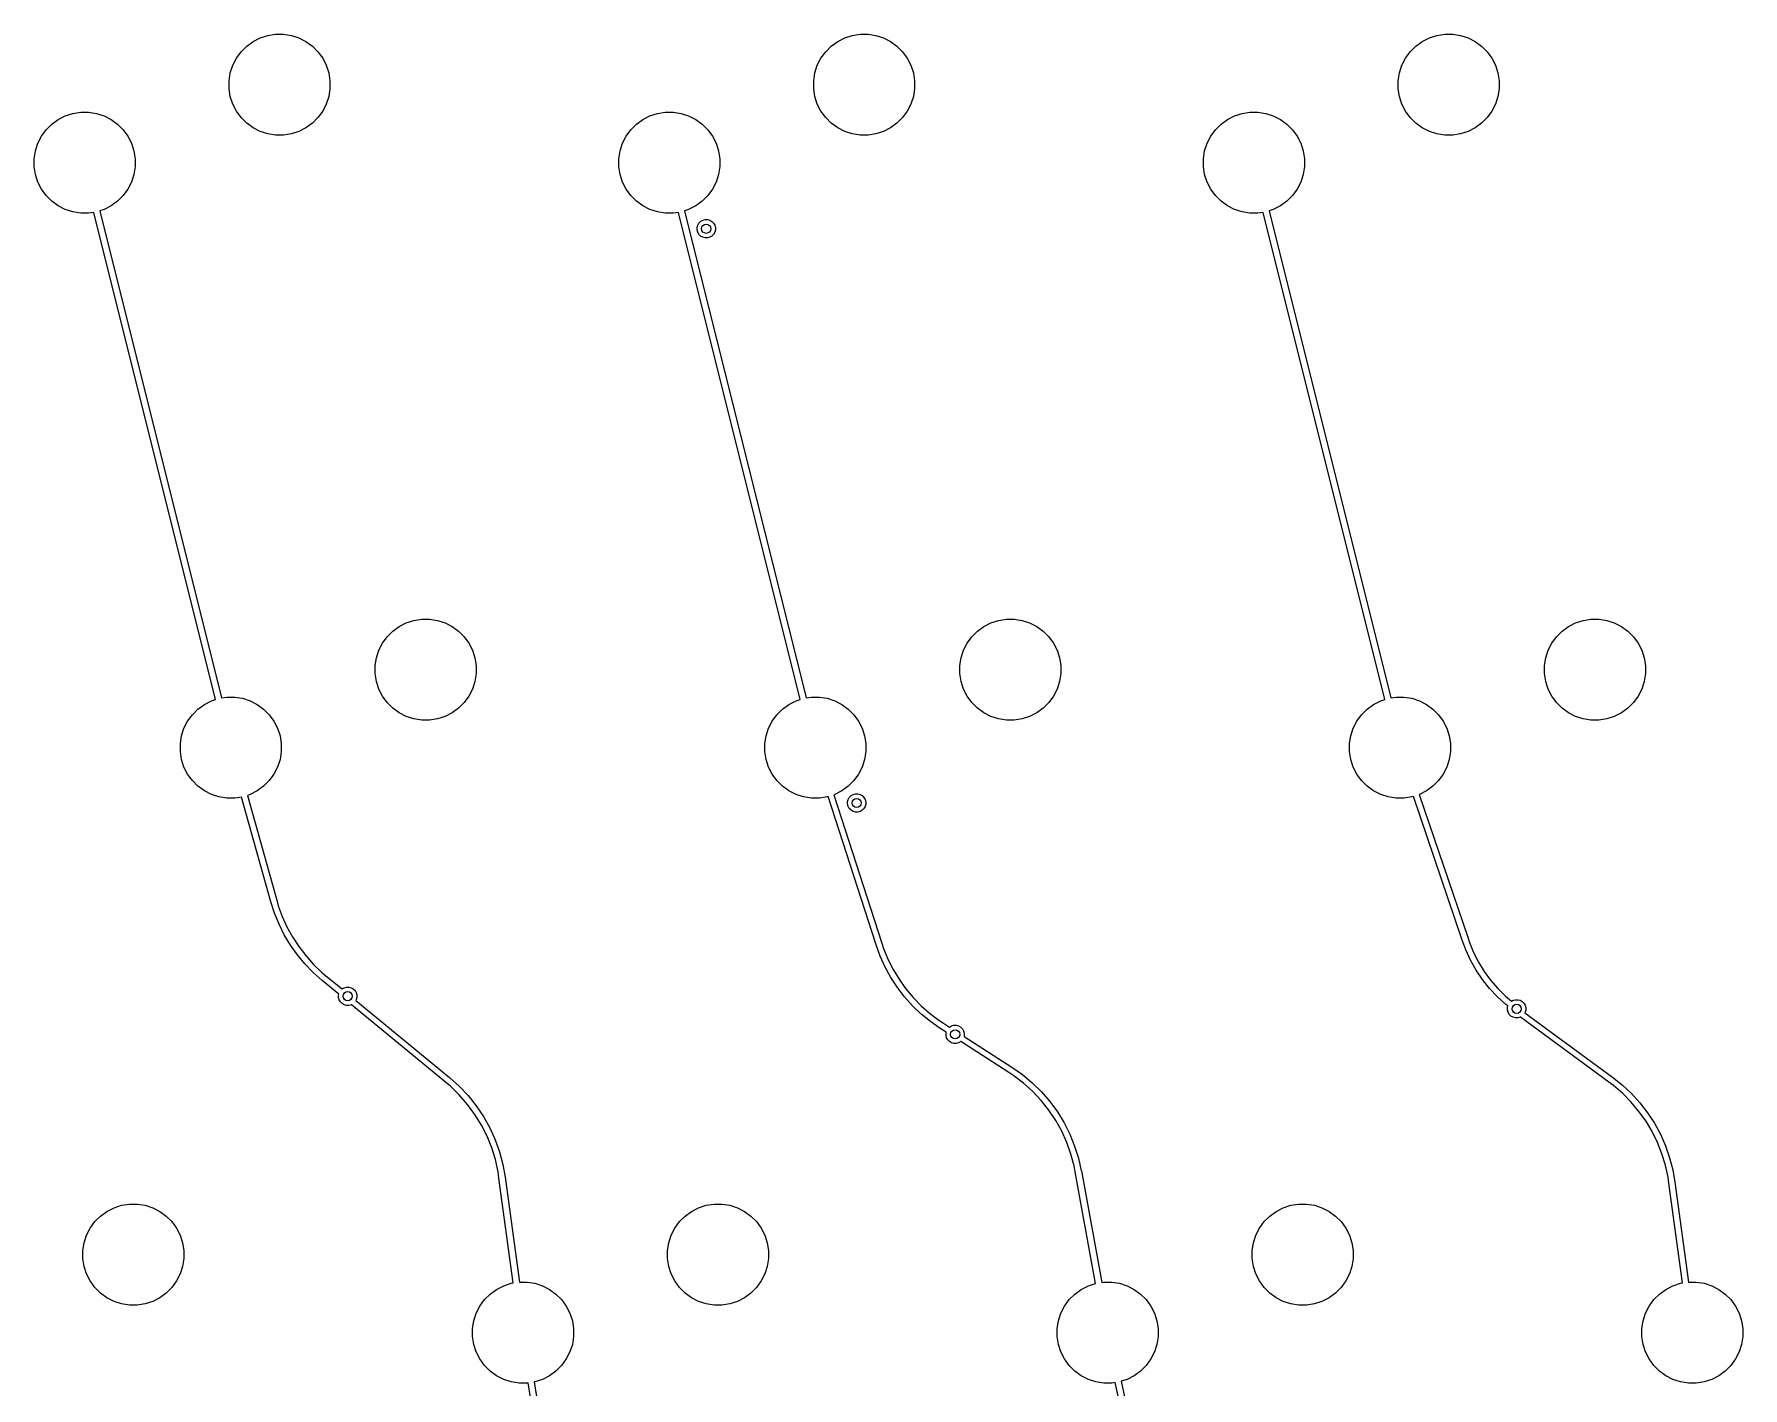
# Model space of a CAD drawing. Extents: x 4 to 18.4, y -7.3 to -2.9.
# Drawn here: x 5.504 to 7.696, y -5.033 to -3.298 of the extents above; entities that cross this region are included whole.
import ezdxf

# ---------------------------------------------------------------- set-up
doc = ezdxf.new("R2010")
doc.units = 0
doc.header["$MEASUREMENT"] = 0
doc.layers.add('BLACK', color=7, linetype='CONTINUOUS')

msp = doc.modelspace()

# ---------------------------------------------------------------- linework, layer by layer
at = {"layer": 'BLACK', "linetype": 'CONTINUOUS'}
for p, q in [((5.7766, -3.3131), (5.7848, -3.3071)), ((5.7848, -3.3071), (5.7939, -3.3025)), ((5.7939, -3.3025), (5.8036, -3.2993)), ((5.8036, -3.2993), (5.8137, -3.2977)), ((5.8137, -3.2977), (5.8238, -3.2977)), ((5.8238, -3.2977), (5.8339, -3.2993)), ((5.8339, -3.2993), (5.8436, -3.3025)), ((5.8436, -3.3025), (5.8527, -3.3071)), ((5.8527, -3.3071), (5.8609, -3.3131)), ((6.5266, -3.3131), (6.5348, -3.3071)), ((6.5348, -3.3071), (6.5439, -3.3025)), ((6.5439, -3.3025), (6.5536, -3.2993)), ((6.5536, -3.2993), (6.5637, -3.2977)), ((6.5637, -3.2977), (6.5738, -3.2977)), ((6.5738, -3.2977), (6.5839, -3.2993)), ((6.5839, -3.2993), (6.5936, -3.3025)), ((6.5936, -3.3025), (6.6027, -3.3071)), ((6.6027, -3.3071), (6.6109, -3.3131)), ((7.2766, -3.3131), (7.2848, -3.3071)), ((7.2848, -3.3071), (7.2939, -3.3025)), ((7.2939, -3.3025), (7.3036, -3.2993)), ((7.3036, -3.2993), (7.3137, -3.2977)), ((7.3137, -3.2977), (7.3238, -3.2977)), ((7.3238, -3.2977), (7.3339, -3.2993)), ((7.3339, -3.2993), (7.3436, -3.3025)), ((7.3436, -3.3025), (7.3527, -3.3071)), ((7.3527, -3.3071), (7.3609, -3.3131)), ((5.7587, -3.3376), (5.7634, -3.3286)), ((5.7634, -3.3286), (5.7694, -3.3203)), ((5.7694, -3.3203), (5.7766, -3.3131)), ((5.8609, -3.3131), (5.8681, -3.3203)), ((5.8681, -3.3203), (5.8741, -3.3286)), ((5.8741, -3.3286), (5.8788, -3.3376)), ((6.5087, -3.3376), (6.5134, -3.3286)), ((6.5134, -3.3286), (6.5194, -3.3203)), ((6.5194, -3.3203), (6.5266, -3.3131)), ((6.6109, -3.3131), (6.6181, -3.3203)), ((6.6181, -3.3203), (6.6241, -3.3286)), ((6.6241, -3.3286), (6.6288, -3.3376)), ((7.2587, -3.3376), (7.2634, -3.3286)), ((7.2634, -3.3286), (7.2694, -3.3203)), ((7.2694, -3.3203), (7.2766, -3.3131)), ((7.3609, -3.3131), (7.3681, -3.3203)), ((7.3681, -3.3203), (7.3741, -3.3286)), ((7.3741, -3.3286), (7.3788, -3.3376)), ((5.754, -3.3574), (5.7556, -3.3473)), ((5.7556, -3.3473), (5.7587, -3.3376)), ((5.8788, -3.3376), (5.8819, -3.3473)), ((5.8819, -3.3473), (5.8835, -3.3574)), ((6.504, -3.3574), (6.5056, -3.3473)), ((6.5056, -3.3473), (6.5087, -3.3376)), ((6.6288, -3.3376), (6.6319, -3.3473)), ((6.6319, -3.3473), (6.6335, -3.3574)), ((7.254, -3.3574), (7.2556, -3.3473)), ((7.2556, -3.3473), (7.2587, -3.3376)), ((7.3788, -3.3376), (7.3819, -3.3473)), ((7.3819, -3.3473), (7.3835, -3.3574)), ((5.754, -3.3676), (5.754, -3.3574)), ((5.7556, -3.3777), (5.754, -3.3676)), ((5.8835, -3.3676), (5.8819, -3.3777)), ((5.8835, -3.3574), (5.8835, -3.3676)), ((6.504, -3.3676), (6.504, -3.3574)), ((6.5056, -3.3777), (6.504, -3.3676)), ((6.6335, -3.3676), (6.6319, -3.3777)), ((6.6335, -3.3574), (6.6335, -3.3676)), ((7.254, -3.3676), (7.254, -3.3574)), ((7.2556, -3.3777), (7.254, -3.3676)), ((7.3835, -3.3676), (7.3819, -3.3777)), ((7.3835, -3.3574), (7.3835, -3.3676)), ((5.7587, -3.3874), (5.7556, -3.3777)), ((5.7634, -3.3964), (5.7587, -3.3874)), ((5.7694, -3.4047), (5.7634, -3.3964)), ((5.8741, -3.3964), (5.8681, -3.4047)), ((5.8788, -3.3874), (5.8741, -3.3964)), ((5.8819, -3.3777), (5.8788, -3.3874)), ((6.5087, -3.3874), (6.5056, -3.3777)), ((6.5134, -3.3964), (6.5087, -3.3874)), ((6.5194, -3.4047), (6.5134, -3.3964)), ((6.6241, -3.3964), (6.6181, -3.4047)), ((6.6288, -3.3874), (6.6241, -3.3964)), ((6.6319, -3.3777), (6.6288, -3.3874)), ((7.2587, -3.3874), (7.2556, -3.3777)), ((7.2634, -3.3964), (7.2587, -3.3874)), ((7.2694, -3.4047), (7.2634, -3.3964)), ((7.3741, -3.3964), (7.3681, -3.4047)), ((7.3788, -3.3874), (7.3741, -3.3964)), ((7.3819, -3.3777), (7.3788, -3.3874)), ((5.5194, -3.4203), (5.5266, -3.4131)), ((5.5266, -3.4131), (5.5348, -3.4071)), ((5.5348, -3.4071), (5.5439, -3.4025)), ((5.5439, -3.4025), (5.5536, -3.3993)), ((5.5536, -3.3993), (5.5637, -3.3977)), ((5.5637, -3.3977), (5.5738, -3.3977)), ((5.5738, -3.3977), (5.5839, -3.3993)), ((5.5839, -3.3993), (5.5936, -3.4025)), ((5.5936, -3.4025), (5.6027, -3.4071)), ((5.6027, -3.4071), (5.6109, -3.4131)), ((5.6109, -3.4131), (5.6181, -3.4203)), ((5.7766, -3.4119), (5.7694, -3.4047)), ((5.7848, -3.4179), (5.7766, -3.4119)), ((5.7939, -3.4225), (5.7848, -3.4179)), ((5.8527, -3.4179), (5.8436, -3.4225)), ((5.8609, -3.4119), (5.8527, -3.4179)), ((5.8681, -3.4047), (5.8609, -3.4119)), ((6.2694, -3.4203), (6.2766, -3.4131)), ((6.2766, -3.4131), (6.2848, -3.4071)), ((6.2848, -3.4071), (6.2939, -3.4025)), ((6.2939, -3.4025), (6.3036, -3.3993)), ((6.3036, -3.3993), (6.3137, -3.3977)), ((6.3137, -3.3977), (6.3238, -3.3977)), ((6.3238, -3.3977), (6.3339, -3.3993)), ((6.3339, -3.3993), (6.3436, -3.4025)), ((6.3436, -3.4025), (6.3527, -3.4071)), ((6.3527, -3.4071), (6.3609, -3.4131)), ((6.3609, -3.4131), (6.3681, -3.4203)), ((6.5266, -3.4119), (6.5194, -3.4047)), ((6.5348, -3.4179), (6.5266, -3.4119)), ((6.5439, -3.4225), (6.5348, -3.4179)), ((6.6027, -3.4179), (6.5936, -3.4225)), ((6.6109, -3.4119), (6.6027, -3.4179)), ((6.6181, -3.4047), (6.6109, -3.4119)), ((7.0194, -3.4203), (7.0266, -3.4131)), ((7.0266, -3.4131), (7.0348, -3.4071)), ((7.0348, -3.4071), (7.0439, -3.4025)), ((7.0439, -3.4025), (7.0536, -3.3993)), ((7.0536, -3.3993), (7.0637, -3.3977)), ((7.0637, -3.3977), (7.0738, -3.3977)), ((7.0738, -3.3977), (7.0839, -3.3993)), ((7.0839, -3.3993), (7.0936, -3.4025)), ((7.0936, -3.4025), (7.1027, -3.4071)), ((7.1027, -3.4071), (7.1109, -3.4131)), ((7.1109, -3.4131), (7.1181, -3.4203)), ((7.2766, -3.4119), (7.2694, -3.4047)), ((7.2848, -3.4179), (7.2766, -3.4119)), ((7.2939, -3.4225), (7.2848, -3.4179)), ((7.3527, -3.4179), (7.3436, -3.4225)), ((7.3609, -3.4119), (7.3527, -3.4179)), ((7.3681, -3.4047), (7.3609, -3.4119)), ((5.5056, -3.4473), (5.5087, -3.4376)), ((5.5087, -3.4376), (5.5134, -3.4286)), ((5.5134, -3.4286), (5.5194, -3.4203)), ((5.6181, -3.4203), (5.6241, -3.4286)), ((5.6241, -3.4286), (5.6288, -3.4376)), ((5.6288, -3.4376), (5.6319, -3.4473)), ((5.8036, -3.4257), (5.7939, -3.4225)), ((5.8137, -3.4273), (5.8036, -3.4257)), ((5.8238, -3.4273), (5.8137, -3.4273)), ((5.8339, -3.4257), (5.8238, -3.4273)), ((5.8436, -3.4225), (5.8339, -3.4257)), ((6.2556, -3.4473), (6.2587, -3.4376)), ((6.2587, -3.4376), (6.2634, -3.4286)), ((6.2634, -3.4286), (6.2694, -3.4203)), ((6.3681, -3.4203), (6.3741, -3.4286)), ((6.3741, -3.4286), (6.3788, -3.4376)), ((6.3788, -3.4376), (6.3819, -3.4473)), ((6.5536, -3.4257), (6.5439, -3.4225)), ((6.5637, -3.4273), (6.5536, -3.4257)), ((6.5738, -3.4273), (6.5637, -3.4273)), ((6.5839, -3.4257), (6.5738, -3.4273)), ((6.5936, -3.4225), (6.5839, -3.4257)), ((7.0056, -3.4473), (7.0087, -3.4376)), ((7.0087, -3.4376), (7.0134, -3.4286)), ((7.0134, -3.4286), (7.0194, -3.4203)), ((7.1181, -3.4203), (7.1241, -3.4286)), ((7.1241, -3.4286), (7.1288, -3.4376)), ((7.1288, -3.4376), (7.1319, -3.4473)), ((7.3036, -3.4257), (7.2939, -3.4225)), ((7.3137, -3.4273), (7.3036, -3.4257)), ((7.3238, -3.4273), (7.3137, -3.4273)), ((7.3339, -3.4257), (7.3238, -3.4273)), ((7.3436, -3.4225), (7.3339, -3.4257)), ((5.504, -3.4574), (5.5056, -3.4473)), ((5.504, -3.4676), (5.504, -3.4574)), ((5.6319, -3.4473), (5.6335, -3.4574)), ((5.6335, -3.4574), (5.6335, -3.4676)), ((6.254, -3.4574), (6.2556, -3.4473)), ((6.254, -3.4676), (6.254, -3.4574)), ((6.3819, -3.4473), (6.3835, -3.4574)), ((6.3835, -3.4574), (6.3835, -3.4676)), ((7.004, -3.4574), (7.0056, -3.4473)), ((7.004, -3.4676), (7.004, -3.4574)), ((7.1319, -3.4473), (7.1335, -3.4574)), ((7.1335, -3.4574), (7.1335, -3.4676)), ((5.5056, -3.4777), (5.504, -3.4676)), ((5.5087, -3.4874), (5.5056, -3.4777)), ((5.6319, -3.4777), (5.6288, -3.4874)), ((5.6335, -3.4676), (5.6319, -3.4777)), ((6.2556, -3.4777), (6.254, -3.4676)), ((6.2587, -3.4874), (6.2556, -3.4777)), ((6.3819, -3.4777), (6.3788, -3.4874)), ((6.3835, -3.4676), (6.3819, -3.4777)), ((7.0056, -3.4777), (7.004, -3.4676)), ((7.0087, -3.4874), (7.0056, -3.4777)), ((7.1319, -3.4777), (7.1288, -3.4874)), ((7.1335, -3.4676), (7.1319, -3.4777)), ((5.5134, -3.4964), (5.5087, -3.4874)), ((5.5194, -3.5047), (5.5134, -3.4964)), ((5.5266, -3.5119), (5.5194, -3.5047)), ((5.6181, -3.5047), (5.6109, -3.5119)), ((5.6241, -3.4964), (5.6181, -3.5047)), ((5.6288, -3.4874), (5.6241, -3.4964)), ((6.2634, -3.4964), (6.2587, -3.4874)), ((6.2694, -3.5047), (6.2634, -3.4964)), ((6.2766, -3.5119), (6.2694, -3.5047)), ((6.3681, -3.5047), (6.3609, -3.5119)), ((6.3741, -3.4964), (6.3681, -3.5047)), ((6.3788, -3.4874), (6.3741, -3.4964)), ((7.0134, -3.4964), (7.0087, -3.4874)), ((7.0194, -3.5047), (7.0134, -3.4964)), ((7.0266, -3.5119), (7.0194, -3.5047)), ((7.1181, -3.5047), (7.1109, -3.5119)), ((7.1241, -3.4964), (7.1181, -3.5047)), ((7.1288, -3.4874), (7.1241, -3.4964)), ((5.5348, -3.5179), (5.5266, -3.5119)), ((5.5439, -3.5225), (5.5348, -3.5179)), ((5.5536, -3.5257), (5.5439, -3.5225)), ((5.5637, -3.5273), (5.5536, -3.5257)), ((5.5738, -3.5273), (5.5637, -3.5273)), ((5.5806, -3.5262), (5.5738, -3.5273)), ((5.7368, -4.1507), (5.5806, -3.5262)), ((5.5936, -3.5225), (5.5882, -3.5243)), ((5.5882, -3.5243), (5.7444, -4.1488)), ((5.6027, -3.5179), (5.5936, -3.5225)), ((5.6109, -3.5119), (5.6027, -3.5179)), ((6.2848, -3.5179), (6.2766, -3.5119)), ((6.2939, -3.5225), (6.2848, -3.5179)), ((6.3036, -3.5257), (6.2939, -3.5225)), ((6.3137, -3.5273), (6.3036, -3.5257)), ((6.3238, -3.5273), (6.3137, -3.5273)), ((6.3306, -3.5262), (6.3238, -3.5273)), ((6.4868, -4.1507), (6.3306, -3.5262)), ((6.3436, -3.5225), (6.3382, -3.5243)), ((6.3382, -3.5243), (6.4944, -4.1488)), ((6.3527, -3.5179), (6.3436, -3.5225)), ((6.3609, -3.5119), (6.3527, -3.5179)), ((7.0348, -3.5179), (7.0266, -3.5119)), ((7.0439, -3.5225), (7.0348, -3.5179)), ((7.0536, -3.5257), (7.0439, -3.5225)), ((7.0637, -3.5273), (7.0536, -3.5257)), ((7.0738, -3.5273), (7.0637, -3.5273)), ((7.0806, -3.5262), (7.0738, -3.5273)), ((7.2368, -4.1507), (7.0806, -3.5262)), ((7.0936, -3.5225), (7.0882, -3.5243)), ((7.0882, -3.5243), (7.2444, -4.1488)), ((7.1027, -3.5179), (7.0936, -3.5225)), ((7.1109, -3.5119), (7.1027, -3.5179)), ((6.3544, -3.5457), (6.3552, -3.5427)), ((6.3544, -3.5488), (6.3544, -3.5457)), ((6.3552, -3.5518), (6.3544, -3.5488)), ((6.3552, -3.5427), (6.3568, -3.5401)), ((6.3568, -3.5401), (6.359, -3.5379)), ((6.359, -3.5379), (6.3616, -3.5363)), ((6.3616, -3.5363), (6.3646, -3.5355)), ((6.3646, -3.5355), (6.3677, -3.5355)), ((6.3677, -3.5355), (6.3707, -3.5363)), ((6.3707, -3.5363), (6.3733, -3.5379)), ((6.3733, -3.5379), (6.3755, -3.5401)), ((6.3755, -3.5401), (6.3771, -3.5427)), ((6.3771, -3.5427), (6.3779, -3.5457)), ((6.3779, -3.5488), (6.3771, -3.5518)), ((6.3779, -3.5457), (6.3779, -3.5488)), ((6.3568, -3.5544), (6.3552, -3.5518)), ((6.359, -3.5566), (6.3568, -3.5544)), ((6.3616, -3.5582), (6.359, -3.5566)), ((6.3646, -3.559), (6.3616, -3.5582)), ((6.3677, -3.559), (6.3646, -3.559)), ((6.3707, -3.5582), (6.3677, -3.559)), ((6.3733, -3.5566), (6.3707, -3.5582)), ((6.3755, -3.5544), (6.3733, -3.5566)), ((6.3771, -3.5518), (6.3755, -3.5544)), ((5.9723, -4.0571), (5.9814, -4.0525)), ((5.9814, -4.0525), (5.9911, -4.0493)), ((5.9911, -4.0493), (6.0012, -4.0477)), ((6.0012, -4.0477), (6.0113, -4.0477)), ((6.0113, -4.0477), (6.0214, -4.0493)), ((6.0214, -4.0493), (6.0311, -4.0525)), ((6.0311, -4.0525), (6.0402, -4.0571)), ((6.7223, -4.0571), (6.7314, -4.0525)), ((6.7314, -4.0525), (6.7411, -4.0493)), ((6.7411, -4.0493), (6.7512, -4.0477)), ((6.7512, -4.0477), (6.7613, -4.0477)), ((6.7613, -4.0477), (6.7714, -4.0493)), ((6.7714, -4.0493), (6.7811, -4.0525)), ((6.7811, -4.0525), (6.7902, -4.0571)), ((7.4723, -4.0571), (7.4814, -4.0525)), ((7.4814, -4.0525), (7.4911, -4.0493)), ((7.4911, -4.0493), (7.5012, -4.0477)), ((7.5012, -4.0477), (7.5113, -4.0477)), ((7.5113, -4.0477), (7.5214, -4.0493)), ((7.5214, -4.0493), (7.5311, -4.0525)), ((7.5311, -4.0525), (7.5402, -4.0571)), ((5.9509, -4.0786), (5.9569, -4.0703)), ((5.9569, -4.0703), (5.9641, -4.0631)), ((5.9641, -4.0631), (5.9723, -4.0571)), ((6.0402, -4.0571), (6.0484, -4.0631)), ((6.0484, -4.0631), (6.0556, -4.0703)), ((6.0556, -4.0703), (6.0616, -4.0786)), ((6.7009, -4.0786), (6.7069, -4.0703)), ((6.7069, -4.0703), (6.7141, -4.0631)), ((6.7141, -4.0631), (6.7223, -4.0571)), ((6.7902, -4.0571), (6.7984, -4.0631)), ((6.7984, -4.0631), (6.8056, -4.0703)), ((6.8056, -4.0703), (6.8116, -4.0786)), ((7.4509, -4.0786), (7.4569, -4.0703)), ((7.4569, -4.0703), (7.4641, -4.0631)), ((7.4641, -4.0631), (7.4723, -4.0571)), ((7.5402, -4.0571), (7.5484, -4.0631)), ((7.5484, -4.0631), (7.5556, -4.0703)), ((7.5556, -4.0703), (7.5616, -4.0786)), ((5.9415, -4.1074), (5.9431, -4.0973)), ((5.9431, -4.0973), (5.9462, -4.0876)), ((5.9462, -4.0876), (5.9509, -4.0786)), ((6.0616, -4.0786), (6.0663, -4.0876)), ((6.0663, -4.0876), (6.0694, -4.0973)), ((6.0694, -4.0973), (6.071, -4.1074)), ((6.6915, -4.1074), (6.6931, -4.0973)), ((6.6931, -4.0973), (6.6962, -4.0876)), ((6.6962, -4.0876), (6.7009, -4.0786)), ((6.8116, -4.0786), (6.8163, -4.0876)), ((6.8163, -4.0876), (6.8194, -4.0973)), ((6.8194, -4.0973), (6.821, -4.1074)), ((7.4415, -4.1074), (7.4431, -4.0973)), ((7.4431, -4.0973), (7.4462, -4.0876)), ((7.4462, -4.0876), (7.4509, -4.0786)), ((7.5616, -4.0786), (7.5663, -4.0876)), ((7.5663, -4.0876), (7.5694, -4.0973)), ((7.5694, -4.0973), (7.571, -4.1074)), ((5.9415, -4.1176), (5.9415, -4.1074)), ((5.9431, -4.1277), (5.9415, -4.1176)), ((6.071, -4.1176), (6.0694, -4.1277)), ((6.071, -4.1074), (6.071, -4.1176)), ((6.6915, -4.1176), (6.6915, -4.1074)), ((6.6931, -4.1277), (6.6915, -4.1176)), ((6.821, -4.1176), (6.8194, -4.1277)), ((6.821, -4.1074), (6.821, -4.1176)), ((7.4415, -4.1176), (7.4415, -4.1074)), ((7.4431, -4.1277), (7.4415, -4.1176)), ((7.571, -4.1176), (7.5694, -4.1277)), ((7.571, -4.1074), (7.571, -4.1176)), ((5.9462, -4.1374), (5.9431, -4.1277)), ((5.9509, -4.1464), (5.9462, -4.1374)), ((6.0663, -4.1374), (6.0616, -4.1464)), ((6.0694, -4.1277), (6.0663, -4.1374)), ((6.6962, -4.1374), (6.6931, -4.1277)), ((6.7009, -4.1464), (6.6962, -4.1374)), ((6.8163, -4.1374), (6.8116, -4.1464)), ((6.8194, -4.1277), (6.8163, -4.1374)), ((7.4462, -4.1374), (7.4431, -4.1277)), ((7.4509, -4.1464), (7.4462, -4.1374)), ((7.5663, -4.1374), (7.5616, -4.1464)), ((7.5694, -4.1277), (7.5663, -4.1374)), ((5.7069, -4.1703), (5.7141, -4.1631)), ((5.7141, -4.1631), (5.7223, -4.1571)), ((5.7223, -4.1571), (5.7314, -4.1525)), ((5.7314, -4.1525), (5.7368, -4.1507)), ((5.7444, -4.1488), (5.7512, -4.1477)), ((5.7512, -4.1477), (5.7613, -4.1477)), ((5.7613, -4.1477), (5.7714, -4.1493)), ((5.7714, -4.1493), (5.7811, -4.1525)), ((5.7811, -4.1525), (5.7902, -4.1571)), ((5.7902, -4.1571), (5.7984, -4.1631)), ((5.7984, -4.1631), (5.8056, -4.1703)), ((5.9569, -4.1547), (5.9509, -4.1464)), ((5.9641, -4.1619), (5.9569, -4.1547)), ((5.9723, -4.1679), (5.9641, -4.1619)), ((6.0484, -4.1619), (6.0402, -4.1679)), ((6.0556, -4.1547), (6.0484, -4.1619)), ((6.0616, -4.1464), (6.0556, -4.1547)), ((6.4569, -4.1703), (6.4641, -4.1631)), ((6.4641, -4.1631), (6.4723, -4.1571)), ((6.4723, -4.1571), (6.4814, -4.1525)), ((6.4814, -4.1525), (6.4868, -4.1507)), ((6.4944, -4.1488), (6.5012, -4.1477)), ((6.5012, -4.1477), (6.5113, -4.1477)), ((6.5113, -4.1477), (6.5214, -4.1493)), ((6.5214, -4.1493), (6.5311, -4.1525)), ((6.5311, -4.1525), (6.5402, -4.1571)), ((6.5402, -4.1571), (6.5484, -4.1631)), ((6.5484, -4.1631), (6.5556, -4.1703)), ((6.7069, -4.1547), (6.7009, -4.1464)), ((6.7141, -4.1619), (6.7069, -4.1547)), ((6.7223, -4.1679), (6.7141, -4.1619)), ((6.7984, -4.1619), (6.7902, -4.1679)), ((6.8056, -4.1547), (6.7984, -4.1619)), ((6.8116, -4.1464), (6.8056, -4.1547)), ((7.2069, -4.1703), (7.2141, -4.1631)), ((7.2141, -4.1631), (7.2223, -4.1571)), ((7.2223, -4.1571), (7.2314, -4.1525)), ((7.2314, -4.1525), (7.2368, -4.1507)), ((7.2444, -4.1488), (7.2512, -4.1477)), ((7.2512, -4.1477), (7.2613, -4.1477)), ((7.2613, -4.1477), (7.2714, -4.1493)), ((7.2714, -4.1493), (7.2811, -4.1525)), ((7.2811, -4.1525), (7.2902, -4.1571)), ((7.2902, -4.1571), (7.2984, -4.1631)), ((7.2984, -4.1631), (7.3056, -4.1703)), ((7.4569, -4.1547), (7.4509, -4.1464)), ((7.4641, -4.1619), (7.4569, -4.1547)), ((7.4723, -4.1679), (7.4641, -4.1619)), ((7.5484, -4.1619), (7.5402, -4.1679)), ((7.5556, -4.1547), (7.5484, -4.1619)), ((7.5616, -4.1464), (7.5556, -4.1547)), ((5.6962, -4.1876), (5.7009, -4.1786)), ((5.7009, -4.1786), (5.7069, -4.1703)), ((5.8056, -4.1703), (5.8116, -4.1786)), ((5.8116, -4.1786), (5.8163, -4.1876)), ((5.9814, -4.1725), (5.9723, -4.1679)), ((5.9911, -4.1757), (5.9814, -4.1725)), ((6.0012, -4.1773), (5.9911, -4.1757)), ((6.0113, -4.1773), (6.0012, -4.1773)), ((6.0214, -4.1757), (6.0113, -4.1773)), ((6.0311, -4.1725), (6.0214, -4.1757)), ((6.0402, -4.1679), (6.0311, -4.1725)), ((6.4462, -4.1876), (6.4509, -4.1786)), ((6.4509, -4.1786), (6.4569, -4.1703)), ((6.5556, -4.1703), (6.5616, -4.1786)), ((6.5616, -4.1786), (6.5663, -4.1876)), ((6.7314, -4.1725), (6.7223, -4.1679)), ((6.7411, -4.1757), (6.7314, -4.1725)), ((6.7512, -4.1773), (6.7411, -4.1757)), ((6.7613, -4.1773), (6.7512, -4.1773)), ((6.7714, -4.1757), (6.7613, -4.1773)), ((6.7811, -4.1725), (6.7714, -4.1757)), ((6.7902, -4.1679), (6.7811, -4.1725)), ((7.1962, -4.1876), (7.2009, -4.1786)), ((7.2009, -4.1786), (7.2069, -4.1703)), ((7.3056, -4.1703), (7.3116, -4.1786)), ((7.3116, -4.1786), (7.3163, -4.1876)), ((7.4814, -4.1725), (7.4723, -4.1679)), ((7.4911, -4.1757), (7.4814, -4.1725)), ((7.5012, -4.1773), (7.4911, -4.1757)), ((7.5113, -4.1773), (7.5012, -4.1773)), ((7.5214, -4.1757), (7.5113, -4.1773)), ((7.5311, -4.1725), (7.5214, -4.1757)), ((7.5402, -4.1679), (7.5311, -4.1725)), ((5.6915, -4.2074), (5.6931, -4.1973)), ((5.6915, -4.2176), (5.6915, -4.2074)), ((5.6931, -4.1973), (5.6962, -4.1876)), ((5.8163, -4.1876), (5.8194, -4.1973)), ((5.8194, -4.1973), (5.821, -4.2074)), ((5.821, -4.2074), (5.821, -4.2176)), ((6.4415, -4.2074), (6.4431, -4.1973)), ((6.4415, -4.2176), (6.4415, -4.2074)), ((6.4431, -4.1973), (6.4462, -4.1876)), ((6.5663, -4.1876), (6.5694, -4.1973)), ((6.5694, -4.1973), (6.571, -4.2074)), ((6.571, -4.2074), (6.571, -4.2176)), ((7.1915, -4.2074), (7.1931, -4.1973)), ((7.1915, -4.2176), (7.1915, -4.2074)), ((7.1931, -4.1973), (7.1962, -4.1876)), ((7.3163, -4.1876), (7.3194, -4.1973)), ((7.3194, -4.1973), (7.321, -4.2074)), ((7.321, -4.2074), (7.321, -4.2176)), ((5.6931, -4.2277), (5.6915, -4.2176)), ((5.6962, -4.2374), (5.6931, -4.2277)), ((5.8194, -4.2277), (5.8163, -4.2374)), ((5.821, -4.2176), (5.8194, -4.2277)), ((6.4431, -4.2277), (6.4415, -4.2176)), ((6.4462, -4.2374), (6.4431, -4.2277)), ((6.5694, -4.2277), (6.5663, -4.2374)), ((6.571, -4.2176), (6.5694, -4.2277)), ((7.1931, -4.2277), (7.1915, -4.2176)), ((7.1962, -4.2374), (7.1931, -4.2277)), ((7.3194, -4.2277), (7.3163, -4.2374)), ((7.321, -4.2176), (7.3194, -4.2277)), ((5.7009, -4.2464), (5.6962, -4.2374)), ((5.7069, -4.2547), (5.7009, -4.2464)), ((5.8116, -4.2464), (5.8056, -4.2547)), ((5.8163, -4.2374), (5.8116, -4.2464)), ((6.4509, -4.2464), (6.4462, -4.2374)), ((6.4569, -4.2547), (6.4509, -4.2464)), ((6.5616, -4.2464), (6.5556, -4.2547)), ((6.5663, -4.2374), (6.5616, -4.2464)), ((7.2009, -4.2464), (7.1962, -4.2374)), ((7.2069, -4.2547), (7.2009, -4.2464)), ((7.3116, -4.2464), (7.3056, -4.2547)), ((7.3163, -4.2374), (7.3116, -4.2464)), ((5.7141, -4.2619), (5.7069, -4.2547)), ((5.7223, -4.2679), (5.7141, -4.2619)), ((5.7314, -4.2725), (5.7223, -4.2679)), ((5.7411, -4.2757), (5.7314, -4.2725)), ((5.7811, -4.2725), (5.7775, -4.2737)), ((5.7775, -4.2737), (5.8152, -4.4082)), ((5.7902, -4.2679), (5.7811, -4.2725)), ((5.7984, -4.2619), (5.7902, -4.2679)), ((5.8056, -4.2547), (5.7984, -4.2619)), ((6.4641, -4.2619), (6.4569, -4.2547)), ((6.4723, -4.2679), (6.4641, -4.2619)), ((6.4814, -4.2725), (6.4723, -4.2679)), ((6.4911, -4.2757), (6.4814, -4.2725)), ((6.5311, -4.2725), (6.5299, -4.2729)), ((6.5299, -4.2729), (6.5915, -4.4631)), ((6.5402, -4.2679), (6.5311, -4.2725)), ((6.5484, -4.2619), (6.5402, -4.2679)), ((6.5556, -4.2547), (6.5484, -4.2619)), ((6.5497, -4.2763), (6.5519, -4.2741)), ((6.5519, -4.2741), (6.5545, -4.2726)), ((6.5545, -4.2726), (6.5575, -4.2718)), ((6.5575, -4.2718), (6.5606, -4.2718)), ((6.5606, -4.2718), (6.5636, -4.2726)), ((6.5636, -4.2726), (6.5662, -4.2741)), ((6.5662, -4.2741), (6.5684, -4.2763)), ((7.2141, -4.2619), (7.2069, -4.2547)), ((7.2223, -4.2679), (7.2141, -4.2619)), ((7.2314, -4.2725), (7.2223, -4.2679)), ((7.2411, -4.2757), (7.2314, -4.2725)), ((7.2811, -4.2725), (7.2809, -4.2726)), ((7.2809, -4.2726), (7.3431, -4.4557)), ((7.2902, -4.2679), (7.2811, -4.2725)), ((7.2984, -4.2619), (7.2902, -4.2679)), ((7.3056, -4.2547), (7.2984, -4.2619)), ((5.7512, -4.2773), (5.7411, -4.2757)), ((5.7613, -4.2773), (5.7512, -4.2773)), ((5.7699, -4.2759), (5.7613, -4.2773)), ((5.8076, -4.4103), (5.7699, -4.2759)), ((6.5012, -4.2773), (6.4911, -4.2757)), ((6.5113, -4.2773), (6.5012, -4.2773)), ((6.5214, -4.2757), (6.5113, -4.2773)), ((6.5224, -4.2753), (6.5214, -4.2757)), ((6.584, -4.4655), (6.5224, -4.2753)), ((6.5473, -4.2819), (6.5481, -4.2789)), ((6.5473, -4.285), (6.5473, -4.2819)), ((6.5481, -4.288), (6.5473, -4.285)), ((6.5481, -4.2789), (6.5497, -4.2763)), ((6.5497, -4.2907), (6.5481, -4.288)), ((6.5519, -4.2928), (6.5497, -4.2907)), ((6.5545, -4.2944), (6.5519, -4.2928)), ((6.5575, -4.2952), (6.5545, -4.2944)), ((6.5606, -4.2952), (6.5575, -4.2952)), ((6.5636, -4.2944), (6.5606, -4.2952)), ((6.5662, -4.2928), (6.5636, -4.2944)), ((6.5684, -4.2907), (6.5662, -4.2928)), ((6.5684, -4.2763), (6.57, -4.2789)), ((6.57, -4.288), (6.5684, -4.2907)), ((6.57, -4.2789), (6.5708, -4.2819)), ((6.5708, -4.285), (6.57, -4.288)), ((6.5708, -4.2819), (6.5708, -4.285)), ((7.2512, -4.2773), (7.2411, -4.2757)), ((7.2613, -4.2773), (7.2512, -4.2773)), ((7.2714, -4.2757), (7.2613, -4.2773)), ((7.2734, -4.275), (7.2714, -4.2757)), ((7.3357, -4.4581), (7.2734, -4.275)), ((5.8123, -4.4248), (5.8076, -4.4103)), ((5.8076, -4.4103), (5.8076, -4.4103)), ((5.8076, -4.4103), (5.8076, -4.4103)), ((5.8181, -4.439), (5.8123, -4.4248)), ((5.8152, -4.4082), (5.8152, -4.4082)), ((5.8152, -4.4082), (5.8172, -4.4152)), ((5.8172, -4.4152), (5.8222, -4.429)), ((5.8249, -4.4526), (5.8181, -4.439)), ((5.8222, -4.429), (5.8283, -4.4424)), ((5.8283, -4.4424), (5.8354, -4.4553)), ((5.8328, -4.4657), (5.8249, -4.4526)), ((5.8416, -4.4782), (5.8328, -4.4657)), ((5.8354, -4.4553), (5.8434, -4.4676)), ((5.8434, -4.4676), (5.8523, -4.4792)), ((6.5892, -4.4799), (6.584, -4.4655)), ((6.584, -4.4655), (6.584, -4.4655)), ((6.5915, -4.4631), (6.5915, -4.4631)), ((6.5915, -4.4631), (6.5915, -4.4631)), ((6.5915, -4.4631), (6.5937, -4.4701)), ((6.5937, -4.4701), (6.5993, -4.4837)), ((7.3357, -4.4582), (7.3357, -4.4581)), ((7.3357, -4.4581), (7.3357, -4.4581)), ((7.3407, -4.4718), (7.3357, -4.4582)), ((7.3357, -4.4582), (7.3357, -4.4582)), ((7.3357, -4.4582), (7.3357, -4.4582)), ((7.3431, -4.4557), (7.3431, -4.4557)), ((7.3431, -4.4557), (7.3432, -4.4557)), ((7.3432, -4.4557), (7.3432, -4.4557)), ((7.3432, -4.4557), (7.3453, -4.4624)), ((7.3453, -4.4624), (7.3506, -4.4753)), ((5.8513, -4.4899), (5.8416, -4.4782)), ((5.8619, -4.5009), (5.8513, -4.4899)), ((5.8523, -4.4792), (5.8621, -4.4902)), ((5.8621, -4.4902), (5.8727, -4.5003)), ((6.5956, -4.4938), (6.5892, -4.4799)), ((6.5993, -4.4837), (6.6059, -4.4969)), ((7.3468, -4.4851), (7.3407, -4.4718)), ((7.3539, -4.4978), (7.3468, -4.4851)), ((7.3506, -4.4753), (7.357, -4.4877)), ((7.357, -4.4877), (7.3643, -4.4996)), ((5.8733, -4.5111), (5.8619, -4.5009)), ((5.8727, -4.5003), (5.8783, -4.505)), ((5.8948, -4.5288), (5.8733, -4.5111)), ((5.8733, -4.5111), (5.8733, -4.5111)), ((5.8783, -4.505), (5.8783, -4.505)), ((5.8783, -4.505), (5.899, -4.522)), ((6.603, -4.5072), (6.5956, -4.4938)), ((6.6114, -4.5201), (6.603, -4.5072)), ((6.6059, -4.4969), (6.6135, -4.5095)), ((6.6135, -4.5095), (6.622, -4.5215)), ((7.3621, -4.5099), (7.3539, -4.4978)), ((7.3712, -4.5213), (7.3621, -4.5099)), ((7.3643, -4.4996), (7.3725, -4.5108)), ((7.3725, -4.5108), (7.3817, -4.5214)), ((5.8945, -4.5297), (5.8948, -4.5288)), ((5.8945, -4.5328), (5.8945, -4.5297)), ((5.8953, -4.5358), (5.8945, -4.5328)), ((5.8969, -4.5384), (5.8953, -4.5358)), ((5.899, -4.522), (5.8991, -4.5219)), ((5.8991, -4.5219), (5.9017, -4.5203)), ((5.9017, -4.5203), (5.9047, -4.5195)), ((5.9047, -4.5195), (5.9078, -4.5195)), ((5.9078, -4.5195), (5.9108, -4.5203)), ((5.9108, -4.5203), (5.9134, -4.5219)), ((5.9134, -4.5219), (5.9156, -4.5241)), ((5.9156, -4.5241), (5.9172, -4.5267)), ((5.9172, -4.5358), (5.9167, -4.5366)), ((5.9167, -4.5366), (6.0368, -4.6355)), ((5.9172, -4.5267), (5.918, -4.5297)), ((5.918, -4.5328), (5.9172, -4.5358)), ((5.918, -4.5297), (5.918, -4.5328)), ((6.6207, -4.5322), (6.6114, -4.5201)), ((6.6309, -4.5436), (6.6207, -4.5322)), ((6.622, -4.5215), (6.6315, -4.5328)), ((6.6315, -4.5328), (6.6417, -4.5434)), ((7.3811, -4.5319), (7.3712, -4.5213)), ((7.3919, -4.5417), (7.3811, -4.5319)), ((7.3817, -4.5214), (7.3916, -4.5312)), ((7.3916, -4.5312), (7.3993, -4.5376)), ((7.3993, -4.5376), (7.4012, -4.5365)), ((7.4012, -4.5365), (7.4042, -4.5357)), ((7.4042, -4.5357), (7.4073, -4.5357)), ((7.4073, -4.5357), (7.4103, -4.5365)), ((7.4103, -4.5365), (7.4129, -4.538)), ((5.8991, -4.5406), (5.8969, -4.5384)), ((5.9017, -4.5422), (5.8991, -4.5406)), ((5.9047, -4.543), (5.9017, -4.5422)), ((5.9078, -4.543), (5.9047, -4.543)), ((5.9108, -4.5422), (5.9078, -4.543)), ((5.9109, -4.5421), (5.9108, -4.5422)), ((6.0318, -4.6415), (5.9109, -4.5421)), ((6.642, -4.5541), (6.6309, -4.5436)), ((6.6417, -4.5434), (6.6528, -4.5531)), ((6.6539, -4.5638), (6.642, -4.5541)), ((6.6528, -4.5531), (6.6645, -4.562)), ((7.3946, -4.5438), (7.3919, -4.5417)), ((7.394, -4.5458), (7.3946, -4.5438)), ((7.394, -4.5489), (7.394, -4.5458)), ((7.3948, -4.5519), (7.394, -4.5489)), ((7.3964, -4.5546), (7.3948, -4.5519)), ((7.3986, -4.5567), (7.3964, -4.5546)), ((7.4012, -4.5583), (7.3986, -4.5567)), ((7.4042, -4.5591), (7.4012, -4.5583)), ((7.4073, -4.5591), (7.4042, -4.5591)), ((7.4103, -4.5583), (7.4073, -4.5591)), ((7.4106, -4.5581), (7.4103, -4.5583)), ((7.5241, -4.6413), (7.4106, -4.5581)), ((7.4129, -4.538), (7.4151, -4.5402)), ((7.4151, -4.5402), (7.4167, -4.5428)), ((7.4167, -4.5519), (7.4163, -4.5525)), ((7.4163, -4.5525), (7.5287, -4.6349)), ((7.4167, -4.5428), (7.4175, -4.5458)), ((7.4175, -4.5489), (7.4167, -4.5519)), ((7.4175, -4.5458), (7.4175, -4.5489)), ((6.6664, -4.5726), (6.6539, -4.5638)), ((6.6645, -4.562), (6.6707, -4.566)), ((6.6741, -4.5775), (6.6664, -4.5726)), ((6.6664, -4.5726), (6.6664, -4.5726)), ((6.6707, -4.566), (6.6707, -4.566)), ((6.6707, -4.566), (6.6782, -4.5708)), ((6.6738, -4.5786), (6.6741, -4.5775)), ((6.6738, -4.5817), (6.6738, -4.5786)), ((6.6782, -4.5708), (6.6783, -4.5708)), ((6.6783, -4.5708), (6.6809, -4.5693)), ((6.6809, -4.5693), (6.6839, -4.5685)), ((6.6839, -4.5685), (6.687, -4.5685)), ((6.687, -4.5685), (6.69, -4.5693)), ((6.69, -4.5693), (6.6927, -4.5708)), ((6.6927, -4.5708), (6.6948, -4.573)), ((6.6948, -4.573), (6.6964, -4.5756)), ((6.6964, -4.5756), (6.6972, -4.5786)), ((6.6972, -4.5786), (6.6972, -4.5817)), ((6.6745, -4.5847), (6.6738, -4.5817)), ((6.6761, -4.5874), (6.6745, -4.5847)), ((6.6783, -4.5895), (6.6761, -4.5874)), ((6.6809, -4.5911), (6.6783, -4.5895)), ((6.6839, -4.5919), (6.6809, -4.5911)), ((6.687, -4.5919), (6.6839, -4.5919)), ((6.69, -4.5911), (6.687, -4.5919)), ((6.6927, -4.5895), (6.69, -4.5911)), ((6.7542, -4.629), (6.6927, -4.5895)), ((6.6927, -4.5895), (6.6927, -4.5895)), ((6.6972, -4.5817), (6.6969, -4.5828)), ((6.6969, -4.5828), (6.7584, -4.6224)), ((6.7584, -4.6224), (6.7584, -4.6224)), ((6.7584, -4.6224), (6.7719, -4.6318)), ((6.0379, -4.6466), (6.0318, -4.6415)), ((6.0318, -4.6415), (6.0318, -4.6415)), ((6.0368, -4.6355), (6.0368, -4.6355)), ((6.0368, -4.6355), (6.0492, -4.6466)), ((6.0494, -4.6578), (6.0379, -4.6466)), ((6.0492, -4.6466), (6.0606, -4.6587)), ((6.7608, -4.6333), (6.7542, -4.629)), ((6.7734, -4.6429), (6.7608, -4.6333)), ((6.7719, -4.6318), (6.7845, -4.6423)), ((6.7851, -4.6535), (6.7734, -4.6429)), ((6.7845, -4.6423), (6.7962, -4.6538)), ((7.5303, -4.6459), (7.5241, -4.6413)), ((7.5241, -4.6413), (7.5241, -4.6413)), ((7.5241, -4.6413), (7.5241, -4.6413)), ((7.5287, -4.6349), (7.5287, -4.6349)), ((7.5287, -4.6349), (7.5413, -4.645)), ((7.542, -4.656), (7.5303, -4.6459)), ((7.5413, -4.645), (7.5531, -4.656)), ((6.0599, -4.6699), (6.0494, -4.6578)), ((6.0606, -4.6587), (6.071, -4.6717)), ((6.7959, -4.665), (6.7851, -4.6535)), ((6.8057, -4.6774), (6.7959, -4.665)), ((6.7962, -4.6538), (6.807, -4.6663)), ((6.807, -4.6663), (6.8167, -4.6795)), ((7.5529, -4.667), (7.542, -4.656)), ((7.5628, -4.6789), (7.5529, -4.667)), ((7.5531, -4.656), (7.5639, -4.6679)), ((7.5639, -4.6679), (7.5738, -4.6807)), ((6.0694, -4.6828), (6.0599, -4.6699)), ((6.0777, -4.6964), (6.0694, -4.6828)), ((6.071, -4.6717), (6.0803, -4.6855)), ((6.0803, -4.6855), (6.0884, -4.7)), ((6.8145, -4.6905), (6.8057, -4.6774)), ((6.8222, -4.7043), (6.8145, -4.6905)), ((6.8167, -4.6795), (6.8252, -4.6936)), ((7.5718, -4.6915), (7.5628, -4.6789)), ((7.5738, -4.6807), (7.5825, -4.6942)), ((6.085, -4.7107), (6.0777, -4.6964)), ((6.091, -4.7256), (6.085, -4.7107)), ((6.0884, -4.7), (6.0953, -4.7152)), ((6.8287, -4.7187), (6.8222, -4.7043)), ((6.8252, -4.6936), (6.8326, -4.7082)), ((6.8326, -4.7082), (6.8388, -4.7235)), ((7.5797, -4.7049), (7.5718, -4.6915)), ((7.5866, -4.7188), (7.5797, -4.7049)), ((7.5825, -4.6942), (7.5902, -4.7083)), ((7.5902, -4.7083), (7.5967, -4.7231)), ((6.0957, -4.7408), (6.091, -4.7256)), ((6.0953, -4.7152), (6.1009, -4.7309)), ((6.1009, -4.7309), (6.1051, -4.7469)), ((6.8341, -4.7336), (6.8287, -4.7187)), ((6.8382, -4.7488), (6.8341, -4.7336)), ((6.8388, -4.7235), (6.8437, -4.7391)), ((7.5923, -4.7332), (7.5866, -4.7188)), ((7.5968, -4.748), (7.5923, -4.7332)), ((7.5967, -4.7231), (7.602, -4.7383)), ((6.0992, -4.7565), (6.0957, -4.7408)), ((6.1003, -4.7644), (6.0992, -4.7565)), ((6.1051, -4.7469), (6.1081, -4.7633)), ((6.8396, -4.7566), (6.8382, -4.7488)), ((6.8657, -4.8995), (6.8396, -4.7566)), ((6.8396, -4.7566), (6.8396, -4.7566)), ((6.8396, -4.7566), (6.8396, -4.7566)), ((6.8437, -4.7391), (6.8473, -4.7552)), ((6.8473, -4.7552), (6.8474, -4.7552)), ((6.8474, -4.7552), (6.8735, -4.8982)), ((7.6001, -4.7631), (7.5968, -4.748)), ((7.602, -4.7383), (7.6061, -4.7539)), ((7.6061, -4.7539), (7.6089, -4.7697)), ((6.1186, -4.8989), (6.1003, -4.7644)), ((6.1003, -4.7644), (6.1003, -4.7644)), ((6.1081, -4.7633), (6.1081, -4.7633)), ((6.1081, -4.7633), (6.1264, -4.8977)), ((7.6011, -4.7708), (7.6001, -4.7631)), ((7.6186, -4.8989), (7.6011, -4.7708)), ((7.6011, -4.7708), (7.6011, -4.7708)), ((7.6089, -4.7697), (7.6089, -4.7697)), ((7.6089, -4.7697), (7.6264, -4.8977)), ((5.6064, -4.8025), (5.6161, -4.7993)), ((5.6161, -4.7993), (5.6262, -4.7977)), ((5.6262, -4.7977), (5.6363, -4.7977)), ((5.6363, -4.7977), (5.6464, -4.7993)), ((5.6464, -4.7993), (5.6561, -4.8025)), ((6.3564, -4.8025), (6.3661, -4.7993)), ((6.3661, -4.7993), (6.3762, -4.7977)), ((6.3762, -4.7977), (6.3863, -4.7977)), ((6.3863, -4.7977), (6.3964, -4.7993)), ((6.3964, -4.7993), (6.4061, -4.8025)), ((7.1064, -4.8025), (7.1161, -4.7993)), ((7.1161, -4.7993), (7.1262, -4.7977)), ((7.1262, -4.7977), (7.1363, -4.7977)), ((7.1363, -4.7977), (7.1464, -4.7993)), ((7.1464, -4.7993), (7.1561, -4.8025)), ((5.5759, -4.8286), (5.5819, -4.8203)), ((5.5819, -4.8203), (5.5891, -4.8131)), ((5.5891, -4.8131), (5.5973, -4.8071)), ((5.5973, -4.8071), (5.6064, -4.8025)), ((5.6561, -4.8025), (5.6652, -4.8071)), ((5.6652, -4.8071), (5.6734, -4.8131)), ((5.6734, -4.8131), (5.6806, -4.8203)), ((5.6806, -4.8203), (5.6866, -4.8286)), ((6.3259, -4.8286), (6.3319, -4.8203)), ((6.3319, -4.8203), (6.3391, -4.8131)), ((6.3391, -4.8131), (6.3473, -4.8071)), ((6.3473, -4.8071), (6.3564, -4.8025)), ((6.4061, -4.8025), (6.4152, -4.8071)), ((6.4152, -4.8071), (6.4234, -4.8131)), ((6.4234, -4.8131), (6.4306, -4.8203)), ((6.4306, -4.8203), (6.4366, -4.8286)), ((7.0759, -4.8286), (7.0819, -4.8203)), ((7.0819, -4.8203), (7.0891, -4.8131)), ((7.0891, -4.8131), (7.0973, -4.8071)), ((7.0973, -4.8071), (7.1064, -4.8025)), ((7.1561, -4.8025), (7.1652, -4.8071)), ((7.1652, -4.8071), (7.1734, -4.8131)), ((7.1734, -4.8131), (7.1806, -4.8203)), ((7.1806, -4.8203), (7.1866, -4.8286)), ((5.5681, -4.8473), (5.5712, -4.8376)), ((5.5712, -4.8376), (5.5759, -4.8286)), ((5.6866, -4.8286), (5.6913, -4.8376)), ((5.6913, -4.8376), (5.6944, -4.8473)), ((6.3181, -4.8473), (6.3212, -4.8376)), ((6.3212, -4.8376), (6.3259, -4.8286)), ((6.4366, -4.8286), (6.4413, -4.8376)), ((6.4413, -4.8376), (6.4444, -4.8473)), ((7.0681, -4.8473), (7.0712, -4.8376)), ((7.0712, -4.8376), (7.0759, -4.8286)), ((7.1866, -4.8286), (7.1913, -4.8376)), ((7.1913, -4.8376), (7.1944, -4.8473)), ((5.5665, -4.8574), (5.5681, -4.8473)), ((5.5665, -4.8676), (5.5665, -4.8574)), ((5.6944, -4.8473), (5.696, -4.8574)), ((5.696, -4.8574), (5.696, -4.8676)), ((6.3165, -4.8574), (6.3181, -4.8473)), ((6.3165, -4.8676), (6.3165, -4.8574)), ((6.4444, -4.8473), (6.446, -4.8574)), ((6.446, -4.8574), (6.446, -4.8676)), ((7.0665, -4.8574), (7.0681, -4.8473)), ((7.0665, -4.8676), (7.0665, -4.8574)), ((7.1944, -4.8473), (7.196, -4.8574)), ((7.196, -4.8574), (7.196, -4.8676)), ((5.5681, -4.8777), (5.5665, -4.8676)), ((5.5712, -4.8874), (5.5681, -4.8777)), ((5.5759, -4.8964), (5.5712, -4.8874)), ((5.6913, -4.8874), (5.6866, -4.8964)), ((5.6944, -4.8777), (5.6913, -4.8874)), ((5.696, -4.8676), (5.6944, -4.8777)), ((6.3181, -4.8777), (6.3165, -4.8676)), ((6.3212, -4.8874), (6.3181, -4.8777)), ((6.3259, -4.8964), (6.3212, -4.8874)), ((6.4413, -4.8874), (6.4366, -4.8964)), ((6.4444, -4.8777), (6.4413, -4.8874)), ((6.446, -4.8676), (6.4444, -4.8777)), ((7.0681, -4.8777), (7.0665, -4.8676)), ((7.0712, -4.8874), (7.0681, -4.8777)), ((7.0759, -4.8964), (7.0712, -4.8874)), ((7.1913, -4.8874), (7.1866, -4.8964)), ((7.1944, -4.8777), (7.1913, -4.8874)), ((7.196, -4.8676), (7.1944, -4.8777)), ((5.5819, -4.9047), (5.5759, -4.8964)), ((5.5891, -4.9119), (5.5819, -4.9047)), ((5.6806, -4.9047), (5.6734, -4.9119)), ((5.6866, -4.8964), (5.6806, -4.9047)), ((6.0891, -4.9131), (6.0973, -4.9071)), ((6.0973, -4.9071), (6.1064, -4.9025)), ((6.1064, -4.9025), (6.1161, -4.8993)), ((6.1161, -4.8993), (6.1186, -4.8989)), ((6.1264, -4.8977), (6.1363, -4.8977)), ((6.1363, -4.8977), (6.1464, -4.8993)), ((6.1464, -4.8993), (6.1561, -4.9025)), ((6.1561, -4.9025), (6.1652, -4.9071)), ((6.1652, -4.9071), (6.1734, -4.9131)), ((6.3319, -4.9047), (6.3259, -4.8964)), ((6.3391, -4.9119), (6.3319, -4.9047)), ((6.4306, -4.9047), (6.4234, -4.9119)), ((6.4366, -4.8964), (6.4306, -4.9047)), ((6.8391, -4.9131), (6.8473, -4.9071)), ((6.8473, -4.9071), (6.8564, -4.9025)), ((6.8564, -4.9025), (6.8657, -4.8995)), ((6.8735, -4.8982), (6.8762, -4.8977)), ((6.8762, -4.8977), (6.8863, -4.8977)), ((6.8863, -4.8977), (6.8964, -4.8993)), ((6.8964, -4.8993), (6.9061, -4.9025)), ((6.9061, -4.9025), (6.9152, -4.9071)), ((6.9152, -4.9071), (6.9234, -4.9131)), ((7.0819, -4.9047), (7.0759, -4.8964)), ((7.0891, -4.9119), (7.0819, -4.9047)), ((7.1806, -4.9047), (7.1734, -4.9119)), ((7.1866, -4.8964), (7.1806, -4.9047)), ((7.5891, -4.9131), (7.5973, -4.9071)), ((7.5973, -4.9071), (7.6064, -4.9025)), ((7.6064, -4.9025), (7.6161, -4.8993)), ((7.6161, -4.8993), (7.6186, -4.8989)), ((7.6264, -4.8977), (7.6363, -4.8977)), ((7.6363, -4.8977), (7.6464, -4.8993)), ((7.6464, -4.8993), (7.6561, -4.9025)), ((7.6561, -4.9025), (7.6652, -4.9071)), ((7.6652, -4.9071), (7.6734, -4.9131)), ((5.5973, -4.9179), (5.5891, -4.9119)), ((5.6064, -4.9225), (5.5973, -4.9179)), ((5.6161, -4.9257), (5.6064, -4.9225)), ((5.6262, -4.9273), (5.6161, -4.9257)), ((5.6363, -4.9273), (5.6262, -4.9273)), ((5.6464, -4.9257), (5.6363, -4.9273)), ((5.6561, -4.9225), (5.6464, -4.9257)), ((5.6652, -4.9179), (5.6561, -4.9225)), ((5.6734, -4.9119), (5.6652, -4.9179)), ((6.0712, -4.9376), (6.0759, -4.9286)), ((6.0759, -4.9286), (6.0819, -4.9203)), ((6.0819, -4.9203), (6.0891, -4.9131)), ((6.1734, -4.9131), (6.1806, -4.9203)), ((6.1806, -4.9203), (6.1866, -4.9286)), ((6.1866, -4.9286), (6.1913, -4.9376)), ((6.3473, -4.9179), (6.3391, -4.9119)), ((6.3564, -4.9225), (6.3473, -4.9179)), ((6.3661, -4.9257), (6.3564, -4.9225)), ((6.3762, -4.9273), (6.3661, -4.9257)), ((6.3863, -4.9273), (6.3762, -4.9273)), ((6.3964, -4.9257), (6.3863, -4.9273)), ((6.4061, -4.9225), (6.3964, -4.9257)), ((6.4152, -4.9179), (6.4061, -4.9225)), ((6.4234, -4.9119), (6.4152, -4.9179)), ((6.8212, -4.9376), (6.8259, -4.9286)), ((6.8259, -4.9286), (6.8319, -4.9203)), ((6.8319, -4.9203), (6.8391, -4.9131)), ((6.9234, -4.9131), (6.9306, -4.9203)), ((6.9306, -4.9203), (6.9366, -4.9286)), ((6.9366, -4.9286), (6.9413, -4.9376)), ((7.0973, -4.9179), (7.0891, -4.9119)), ((7.1064, -4.9225), (7.0973, -4.9179)), ((7.1161, -4.9257), (7.1064, -4.9225)), ((7.1262, -4.9273), (7.1161, -4.9257)), ((7.1363, -4.9273), (7.1262, -4.9273)), ((7.1464, -4.9257), (7.1363, -4.9273)), ((7.1561, -4.9225), (7.1464, -4.9257)), ((7.1652, -4.9179), (7.1561, -4.9225)), ((7.1734, -4.9119), (7.1652, -4.9179)), ((7.5712, -4.9376), (7.5759, -4.9286)), ((7.5759, -4.9286), (7.5819, -4.9203)), ((7.5819, -4.9203), (7.5891, -4.9131)), ((7.6734, -4.9131), (7.6806, -4.9203)), ((7.6806, -4.9203), (7.6866, -4.9286)), ((7.6866, -4.9286), (7.6913, -4.9376)), ((6.0665, -4.9574), (6.0681, -4.9473)), ((6.0681, -4.9473), (6.0712, -4.9376)), ((6.1913, -4.9376), (6.1944, -4.9473)), ((6.1944, -4.9473), (6.196, -4.9574)), ((6.8165, -4.9574), (6.8181, -4.9473)), ((6.8181, -4.9473), (6.8212, -4.9376)), ((6.9413, -4.9376), (6.9444, -4.9473)), ((6.9444, -4.9473), (6.946, -4.9574)), ((7.5665, -4.9574), (7.5681, -4.9473)), ((7.5681, -4.9473), (7.5712, -4.9376)), ((7.6913, -4.9376), (7.6944, -4.9473)), ((7.6944, -4.9473), (7.696, -4.9574)), ((6.0665, -4.9676), (6.0665, -4.9574)), ((6.0681, -4.9777), (6.0665, -4.9676)), ((6.196, -4.9676), (6.1944, -4.9777)), ((6.196, -4.9574), (6.196, -4.9676)), ((6.8165, -4.9676), (6.8165, -4.9574)), ((6.8181, -4.9777), (6.8165, -4.9676)), ((6.946, -4.9676), (6.9444, -4.9777)), ((6.946, -4.9574), (6.946, -4.9676)), ((7.5665, -4.9676), (7.5665, -4.9574)), ((7.5681, -4.9777), (7.5665, -4.9676)), ((7.696, -4.9676), (7.6944, -4.9777)), ((7.696, -4.9574), (7.696, -4.9676)), ((6.0712, -4.9874), (6.0681, -4.9777)), ((6.0759, -4.9964), (6.0712, -4.9874)), ((6.0819, -5.0047), (6.0759, -4.9964)), ((6.1866, -4.9964), (6.1806, -5.0047)), ((6.1913, -4.9874), (6.1866, -4.9964)), ((6.1944, -4.9777), (6.1913, -4.9874)), ((6.8212, -4.9874), (6.8181, -4.9777)), ((6.8259, -4.9964), (6.8212, -4.9874)), ((6.8319, -5.0047), (6.8259, -4.9964)), ((6.9366, -4.9964), (6.9306, -5.0047)), ((6.9413, -4.9874), (6.9366, -4.9964)), ((6.9444, -4.9777), (6.9413, -4.9874)), ((7.5712, -4.9874), (7.5681, -4.9777)), ((7.5759, -4.9964), (7.5712, -4.9874)), ((7.5819, -5.0047), (7.5759, -4.9964)), ((7.6866, -4.9964), (7.6806, -5.0047)), ((7.6913, -4.9874), (7.6866, -4.9964)), ((7.6944, -4.9777), (7.6913, -4.9874)), ((6.0891, -5.0119), (6.0819, -5.0047)), ((6.0973, -5.0179), (6.0891, -5.0119)), ((6.1064, -5.0225), (6.0973, -5.0179)), ((6.1652, -5.0179), (6.1561, -5.0225)), ((6.1734, -5.0119), (6.1652, -5.0179)), ((6.1806, -5.0047), (6.1734, -5.0119)), ((6.8391, -5.0119), (6.8319, -5.0047)), ((6.8473, -5.0179), (6.8391, -5.0119)), ((6.8564, -5.0225), (6.8473, -5.0179)), ((6.9152, -5.0179), (6.9061, -5.0225)), ((6.9234, -5.0119), (6.9152, -5.0179)), ((6.9306, -5.0047), (6.9234, -5.0119)), ((7.5891, -5.0119), (7.5819, -5.0047)), ((7.5973, -5.0179), (7.5891, -5.0119)), ((7.6064, -5.0225), (7.5973, -5.0179)), ((7.6652, -5.0179), (7.6561, -5.0225)), ((7.6734, -5.0119), (7.6652, -5.0179)), ((7.6806, -5.0047), (7.6734, -5.0119)), ((6.1161, -5.0257), (6.1064, -5.0225)), ((6.1262, -5.0273), (6.1161, -5.0257)), ((6.1363, -5.0273), (6.1262, -5.0273)), ((6.1376, -5.0271), (6.1363, -5.0273)), ((6.1406, -5.0456), (6.1376, -5.0271)), ((6.1464, -5.0257), (6.1454, -5.0258)), ((6.1454, -5.0258), (6.1484, -5.0444)), ((6.1561, -5.0225), (6.1464, -5.0257)), ((6.8661, -5.0257), (6.8564, -5.0225)), ((6.8762, -5.0273), (6.8661, -5.0257)), ((6.8863, -5.0273), (6.8762, -5.0273)), ((6.891, -5.0265), (6.8863, -5.0273)), ((6.9287, -5.2021), (6.891, -5.0265)), ((6.9061, -5.0225), (6.8987, -5.0249)), ((6.8987, -5.0249), (6.9364, -5.2004)), ((7.6161, -5.0257), (7.6064, -5.0225)), ((7.6262, -5.0273), (7.6161, -5.0257)), ((7.6363, -5.0273), (7.6262, -5.0273)), ((7.6464, -5.0257), (7.6363, -5.0273)), ((7.6561, -5.0225), (7.6464, -5.0257))]:
    msp.add_line(p, q, dxfattribs=at)
at = {"layer": 'BLACK'}
for centre in [(6.3661, -3.5472), (6.5591, -4.2835), (5.9062, -4.5312), (7.4058, -4.5474), (6.6855, -4.5802)]:
    msp.add_circle(centre, 0.00591, dxfattribs=at)

doc.saveas('drawing.dxf')
